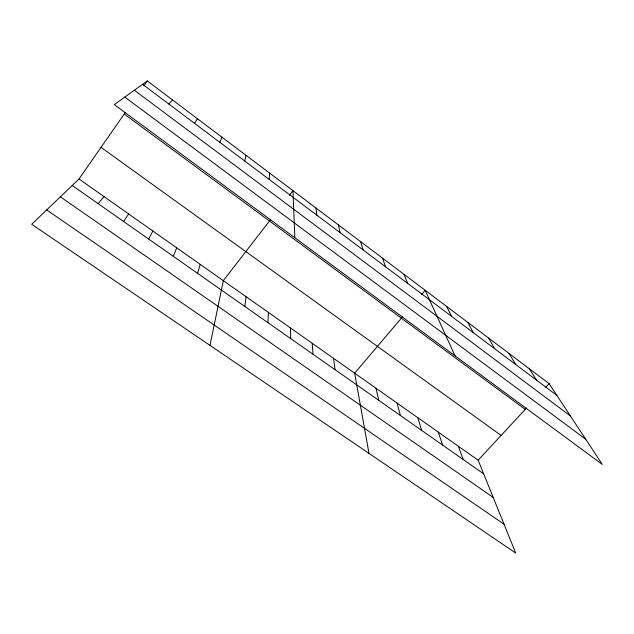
<?xml version="1.0" encoding="UTF-8"?>
<svg xmlns="http://www.w3.org/2000/svg" width="634" height="634" viewBox="0 0 634 634"><rect width="100%" height="100%" fill="white"/><g stroke="black" fill="none" stroke-linecap="round" stroke-linejoin="round"><path stroke-width="0.95" d="M267.936 322.651L268.436 312.451M269.188 179.39L269.68 173.145M244.843 306.468L246.047 296.672M210.005 345.395L223.311 280.656L270.655 219.507M244.732 161.028L246.008 155.306M197.539 273.309L200.209 264.378M219.855 142.341L221.94 137.182M173.296 256.326L176.743 247.846M148.657 239.058L152.897 231.045M194.543 123.337L197.467 118.748M123.606 221.496L128.662 213.975M79.004 178.986L478.147 460.197L515.719 553.062L31.7 224.278L79.004 178.986L125.326 112.464M143.973 85.693L147.278 80.938L549.115 383.633L602.3 464.413L114.334 104.65L147.278 80.938M289.429 195.256L292.971 190.683L294.834 237.726M98.127 203.641L104.039 196.619M402.653 316.723L354.644 373.18L368.988 453.389M421.388 294.691L425.152 290.261L455.046 355.84M478.147 460.197L526.553 407.971M545.779 387.231L549.115 383.633M168.795 104L172.591 100.006M46.678 209.941L504.062 524.247M60.365 196.833L493.22 497.444M72.221 185.485L483.679 473.852M101.028 147.357L501.114 435.423M124.24 114.033L525.237 409.398M124.827 97.105L585.729 439.243M134.36 90.242L570.378 415.928M142.587 84.314L556.898 395.457M529.247 368.663L536.499 380.138M509.07 353.471L515.783 364.582M488.584 338.033L494.726 348.763M467.773 322.357L473.336 332.699M446.629 306.436L451.59 316.374M403.985 274.308L407.694 283.406M458.327 446.233L463.327 459.595M382.476 258.109L385.543 266.771M438.213 432.055L442.667 445.116M417.79 417.671L421.681 430.407M360.635 241.657L363.036 249.867M397.066 403.065L400.371 415.468M376.017 388.238L378.728 400.3M338.437 224.935L340.149 232.686M315.891 207.944L316.889 215.219M333.579 358.337L335.053 369.693M312.197 343.279L313.03 354.255M290.483 327.984L290.665 338.58"/></g></svg>
